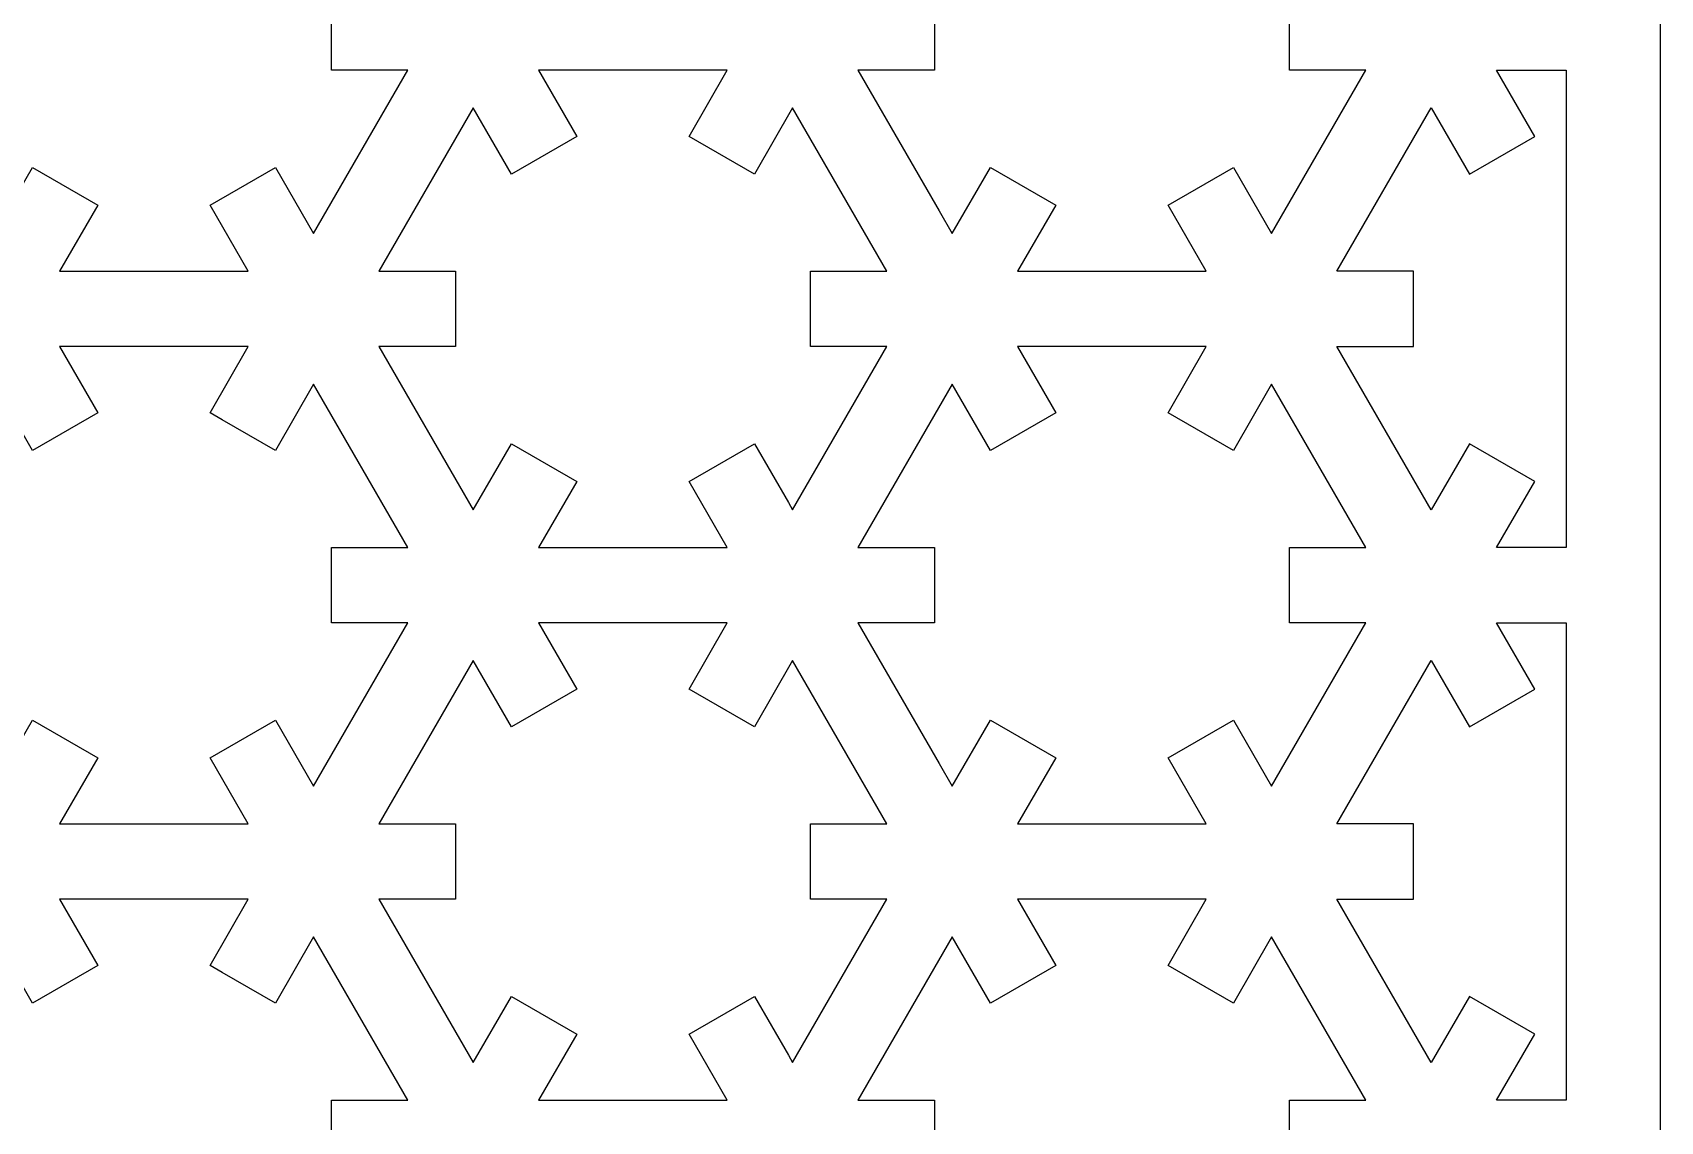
# Model space of a CAD drawing. Header units: centimetres. Extents: x -17.2 to -1.8, y -1.7 to 9.5.
# Drawn here: x -13.776 to -9.75, y 0.879 to 3.574 of the extents above; entities that cross this region are included whole.
import ezdxf

# ---------------------------------------------------------------- set-up
doc = ezdxf.new("R2010")
doc.units = ezdxf.units.CM
doc.header["$MEASUREMENT"] = 0
doc.layers.add('layer 1', color=7, linetype='Continuous')

msp = doc.modelspace()

# ---------------------------------------------------------------- linework, layer by layer
at = {"layer": 'layer 1', "color": 250}
for points, knots in [([(-17.20495, -1.68194), (-17.20495, -1.68194), (-17.20495, 9.5), (-17.20495, 9.5), (-17.20495, 9.5), (-17.20495, 9.5), (-9.7503, 9.5), (-9.7503, 9.5), (-9.7503, 9.5), (-9.7503, 9.5), (-9.7503, -1.68194), (-9.7503, -1.68194), (-9.7503, -1.68194), (-9.7503, -1.68194), (-17.20495, -1.68194), (-17.20495, -1.68194)], [0, 0, 0, 0, 0.2, 0.2, 0.2, 0.2, 0.4, 0.4, 0.4, 0.4, 0.6, 0.6, 0.6, 0.6, 1, 1, 1, 1]), ([(-13.30725, 3.98338), (-13.30725, 3.98338), (-13.30725, 3.98338), (-13.30725, 3.98338), (-13.30725, 3.98338), (-13.30725, 3.98338), (-13.17599, 3.90758), (-13.17599, 3.90758), (-13.17599, 3.90758), (-13.17599, 3.90758), (-13.08147, 4.07134), (-13.08147, 4.07134), (-13.08147, 4.07134), (-13.08147, 4.07134), (-12.84812, 3.66719), (-12.84812, 3.66719), (-12.84812, 3.66719), (-12.84812, 3.66719), (-13.0372, 3.66719), (-13.0372, 3.66719), (-13.0372, 3.66719), (-13.0372, 3.66719), (-13.0372, 3.66716), (-13.0372, 3.66716), (-13.0372, 3.66716), (-13.0372, 3.66716), (-13.0372, 3.48066), (-13.0372, 3.48066), (-13.0372, 3.48066), (-13.0372, 3.48066), (-13.0372, 3.4806), (-13.0372, 3.4806), (-13.0372, 3.4806), (-13.0372, 3.4806), (-12.84812, 3.4806), (-12.84812, 3.4806), (-12.84812, 3.4806), (-12.84812, 3.4806), (-13.08145, 3.07645), (-13.08145, 3.07645), (-13.08145, 3.07645), (-13.08145, 3.07645), (-13.17599, 3.24026), (-13.17599, 3.24026), (-13.17599, 3.24026), (-13.17599, 3.24026), (-13.33753, 3.14697), (-13.33753, 3.14697), (-13.33753, 3.14697), (-13.33753, 3.14697), (-13.33753, 3.14693), (-13.33753, 3.14693), (-13.33753, 3.14693), (-13.33753, 3.14693), (-13.24302, 2.98324), (-13.24302, 2.98324), (-13.24302, 2.98324), (-13.24302, 2.98324), (-13.70971, 2.98324), (-13.70971, 2.98324), (-13.70971, 2.98324), (-13.70971, 2.98324), (-13.61518, 3.14693), (-13.61518, 3.14693), (-13.61518, 3.14693), (-13.61518, 3.14693), (-13.61518, 3.14697), (-13.61518, 3.14697), (-13.61518, 3.14697), (-13.61518, 3.14697), (-13.77672, 3.24026), (-13.77672, 3.24026), (-13.77672, 3.24026), (-13.77672, 3.24026), (-13.87128, 3.07645), (-13.87128, 3.07645), (-13.87128, 3.07645), (-13.87128, 3.07645), (-13.90374, 3.13277), (-13.90374, 3.13277), (-13.90374, 3.13277), (-13.90374, 3.13277), (-14.10461, 3.4806), (-14.10461, 3.4806), (-14.10461, 3.4806), (-14.10461, 3.4806), (-13.91553, 3.4806), (-13.91553, 3.4806), (-13.91553, 3.4806), (-13.91553, 3.4806), (-13.91553, 3.48066), (-13.91553, 3.48066), (-13.91553, 3.48066), (-13.91553, 3.48066), (-13.91553, 3.66716), (-13.91553, 3.66716), (-13.91553, 3.66716), (-13.91553, 3.66716), (-13.91553, 3.66719), (-13.91553, 3.66719), (-13.91553, 3.66719), (-13.91553, 3.66719), (-14.10461, 3.66719), (-14.10461, 3.66719), (-14.10461, 3.66719), (-14.10461, 3.66719), (-13.87124, 4.07134), (-13.87124, 4.07134), (-13.87124, 4.07134), (-13.87124, 4.07134), (-13.77668, 3.90758), (-13.77668, 3.90758), (-13.77668, 3.90758), (-13.77668, 3.90758), (-13.61518, 4.00085), (-13.61518, 4.00085), (-13.61518, 4.00085), (-13.61518, 4.00085), (-13.70971, 4.16461), (-13.70971, 4.16461), (-13.70971, 4.16461), (-13.70971, 4.16461), (-13.24298, 4.16461), (-13.24298, 4.16461), (-13.24298, 4.16461), (-13.24298, 4.16461), (-13.33753, 4.00085), (-13.33753, 4.00085), (-13.33753, 4.00085), (-13.33753, 4.00085), (-13.30725, 3.98338), (-13.30725, 3.98338)], [0, 0, 0, 0, 0.0294118, 0.0294118, 0.0294118, 0.0294118, 0.0588235, 0.0588235, 0.0588235, 0.0588235, 0.0882353, 0.0882353, 0.0882353, 0.0882353, 0.1176471, 0.1176471, 0.1176471, 0.1176471, 0.1470588, 0.1470588, 0.1470588, 0.1470588, 0.1764706, 0.1764706, 0.1764706, 0.1764706, 0.2058824, 0.2058824, 0.2058824, 0.2058824, 0.2352941, 0.2352941, 0.2352941, 0.2352941, 0.2647059, 0.2647059, 0.2647059, 0.2647059, 0.2941176, 0.2941176, 0.2941176, 0.2941176, 0.3235294, 0.3235294, 0.3235294, 0.3235294, 0.3529412, 0.3529412, 0.3529412, 0.3529412, 0.3823529, 0.3823529, 0.3823529, 0.3823529, 0.4117647, 0.4117647, 0.4117647, 0.4117647, 0.4411765, 0.4411765, 0.4411765, 0.4411765, 0.4705882, 0.4705882, 0.4705882, 0.4705882, 0.5, 0.5, 0.5, 0.5, 0.5294118, 0.5294118, 0.5294118, 0.5294118, 0.5588235, 0.5588235, 0.5588235, 0.5588235, 0.5882353, 0.5882353, 0.5882353, 0.5882353, 0.6176471, 0.6176471, 0.6176471, 0.6176471, 0.6470588, 0.6470588, 0.6470588, 0.6470588, 0.6764706, 0.6764706, 0.6764706, 0.6764706, 0.7058824, 0.7058824, 0.7058824, 0.7058824, 0.7352941, 0.7352941, 0.7352941, 0.7352941, 0.7647059, 0.7647059, 0.7647059, 0.7647059, 0.7941176, 0.7941176, 0.7941176, 0.7941176, 0.8235294, 0.8235294, 0.8235294, 0.8235294, 0.8529412, 0.8529412, 0.8529412, 0.8529412, 0.8823529, 0.8823529, 0.8823529, 0.8823529, 0.9117647, 0.9117647, 0.9117647, 0.9117647, 0.9411765, 0.9411765, 0.9411765, 0.9411765, 1, 1, 1, 1]), ([(-10.96813, 4.00085), (-10.96813, 4.00085), (-10.96813, 4.00085), (-10.96813, 4.00085), (-10.96813, 4.00085), (-10.96813, 4.00085), (-10.80658, 3.90758), (-10.80658, 3.90758), (-10.80658, 3.90758), (-10.80658, 3.90758), (-10.80658, 3.9076), (-10.80658, 3.9076), (-10.80658, 3.9076), (-10.80658, 3.9076), (-10.71203, 4.07134), (-10.71203, 4.07134), (-10.71203, 4.07134), (-10.71203, 4.07134), (-10.47871, 3.66719), (-10.47871, 3.66719), (-10.47871, 3.66719), (-10.47871, 3.66719), (-10.66777, 3.66719), (-10.66777, 3.66719), (-10.66777, 3.66719), (-10.66777, 3.66719), (-10.66777, 3.66716), (-10.66777, 3.66716), (-10.66777, 3.66716), (-10.66777, 3.66716), (-10.66777, 3.48066), (-10.66777, 3.48066), (-10.66777, 3.48066), (-10.66777, 3.48066), (-10.66777, 3.4806), (-10.66777, 3.4806), (-10.66777, 3.4806), (-10.66777, 3.4806), (-10.47871, 3.4806), (-10.47871, 3.4806), (-10.47871, 3.4806), (-10.47871, 3.4806), (-10.71203, 3.07649), (-10.71203, 3.07649), (-10.71203, 3.07649), (-10.71203, 3.07649), (-10.80658, 3.24026), (-10.80658, 3.24026), (-10.80658, 3.24026), (-10.80658, 3.24026), (-10.96813, 3.14697), (-10.96813, 3.14697), (-10.96813, 3.14697), (-10.96813, 3.14697), (-10.96813, 3.14693), (-10.96813, 3.14693), (-10.96813, 3.14693), (-10.96813, 3.14693), (-10.87361, 2.98324), (-10.87361, 2.98324), (-10.87361, 2.98324), (-10.87361, 2.98324), (-11.34029, 2.98324), (-11.34029, 2.98324), (-11.34029, 2.98324), (-11.34029, 2.98324), (-11.24577, 3.14693), (-11.24577, 3.14693), (-11.24577, 3.14693), (-11.24577, 3.14693), (-11.24577, 3.14697), (-11.24577, 3.14697), (-11.24577, 3.14697), (-11.24577, 3.14697), (-11.4073, 3.24026), (-11.4073, 3.24026), (-11.4073, 3.24026), (-11.4073, 3.24026), (-11.50187, 3.07645), (-11.50187, 3.07645), (-11.50187, 3.07645), (-11.50187, 3.07645), (-11.53433, 3.13277), (-11.53433, 3.13277), (-11.53433, 3.13277), (-11.53433, 3.13277), (-11.7352, 3.4806), (-11.7352, 3.4806), (-11.7352, 3.4806), (-11.7352, 3.4806), (-11.54613, 3.4806), (-11.54613, 3.4806), (-11.54613, 3.4806), (-11.54613, 3.4806), (-11.54613, 3.48066), (-11.54613, 3.48066), (-11.54613, 3.48066), (-11.54613, 3.48066), (-11.54613, 3.66716), (-11.54613, 3.66716), (-11.54613, 3.66716), (-11.54613, 3.66716), (-11.54613, 3.66719), (-11.54613, 3.66719), (-11.54613, 3.66719), (-11.54613, 3.66719), (-11.7352, 3.66719), (-11.7352, 3.66719), (-11.7352, 3.66719), (-11.7352, 3.66719), (-11.50183, 4.07134), (-11.50183, 4.07134), (-11.50183, 4.07134), (-11.50183, 4.07134), (-11.4073, 3.90758), (-11.4073, 3.90758), (-11.4073, 3.90758), (-11.4073, 3.90758), (-11.24575, 4.00085), (-11.24575, 4.00085), (-11.24575, 4.00085), (-11.24575, 4.00085), (-11.34029, 4.16461), (-11.34029, 4.16461), (-11.34029, 4.16461), (-11.34029, 4.16461), (-10.87357, 4.16461), (-10.87357, 4.16461), (-10.87357, 4.16461), (-10.87357, 4.16461), (-10.96813, 4.00085), (-10.96813, 4.00085)], [0, 0, 0, 0, 0.0294118, 0.0294118, 0.0294118, 0.0294118, 0.0588235, 0.0588235, 0.0588235, 0.0588235, 0.0882353, 0.0882353, 0.0882353, 0.0882353, 0.1176471, 0.1176471, 0.1176471, 0.1176471, 0.1470588, 0.1470588, 0.1470588, 0.1470588, 0.1764706, 0.1764706, 0.1764706, 0.1764706, 0.2058824, 0.2058824, 0.2058824, 0.2058824, 0.2352941, 0.2352941, 0.2352941, 0.2352941, 0.2647059, 0.2647059, 0.2647059, 0.2647059, 0.2941176, 0.2941176, 0.2941176, 0.2941176, 0.3235294, 0.3235294, 0.3235294, 0.3235294, 0.3529412, 0.3529412, 0.3529412, 0.3529412, 0.3823529, 0.3823529, 0.3823529, 0.3823529, 0.4117647, 0.4117647, 0.4117647, 0.4117647, 0.4411765, 0.4411765, 0.4411765, 0.4411765, 0.4705882, 0.4705882, 0.4705882, 0.4705882, 0.5, 0.5, 0.5, 0.5, 0.5294118, 0.5294118, 0.5294118, 0.5294118, 0.5588235, 0.5588235, 0.5588235, 0.5588235, 0.5882353, 0.5882353, 0.5882353, 0.5882353, 0.6176471, 0.6176471, 0.6176471, 0.6176471, 0.6470588, 0.6470588, 0.6470588, 0.6470588, 0.6764706, 0.6764706, 0.6764706, 0.6764706, 0.7058824, 0.7058824, 0.7058824, 0.7058824, 0.7352941, 0.7352941, 0.7352941, 0.7352941, 0.7647059, 0.7647059, 0.7647059, 0.7647059, 0.7941176, 0.7941176, 0.7941176, 0.7941176, 0.8235294, 0.8235294, 0.8235294, 0.8235294, 0.8529412, 0.8529412, 0.8529412, 0.8529412, 0.8823529, 0.8823529, 0.8823529, 0.8823529, 0.9117647, 0.9117647, 0.9117647, 0.9117647, 0.9411765, 0.9411765, 0.9411765, 0.9411765, 1, 1, 1, 1]), ([(-12.68654, 2.3925), (-12.68654, 2.3925), (-12.68654, 2.3925), (-12.68654, 2.3925), (-12.68654, 2.3925), (-12.68654, 2.3925), (-12.91991, 2.79669), (-12.91991, 2.79669), (-12.91991, 2.79669), (-12.91991, 2.79669), (-12.73083, 2.79669), (-12.73083, 2.79669), (-12.73083, 2.79669), (-12.73083, 2.79669), (-12.73083, 2.98317), (-12.73083, 2.98317), (-12.73083, 2.98317), (-12.73083, 2.98317), (-12.73083, 2.98324), (-12.73083, 2.98324), (-12.73083, 2.98324), (-12.73083, 2.98324), (-12.91991, 2.98324), (-12.91991, 2.98324), (-12.91991, 2.98324), (-12.91991, 2.98324), (-12.68658, 3.38739), (-12.68658, 3.38739), (-12.68658, 3.38739), (-12.68658, 3.38739), (-12.59202, 3.22359), (-12.59202, 3.22359), (-12.59202, 3.22359), (-12.59202, 3.22359), (-12.43049, 3.31688), (-12.43049, 3.31688), (-12.43049, 3.31688), (-12.43049, 3.31688), (-12.43049, 3.31691), (-12.43049, 3.31691), (-12.43049, 3.31691), (-12.43049, 3.31691), (-12.52499, 3.4806), (-12.52499, 3.4806), (-12.52499, 3.4806), (-12.52499, 3.4806), (-12.05831, 3.4806), (-12.05831, 3.4806), (-12.05831, 3.4806), (-12.05831, 3.4806), (-12.15283, 3.31691), (-12.15283, 3.31691), (-12.15283, 3.31691), (-12.15283, 3.31691), (-12.15279, 3.31691), (-12.15279, 3.31691), (-12.15279, 3.31691), (-12.15279, 3.31691), (-12.15283, 3.31684), (-12.15283, 3.31684), (-12.15283, 3.31684), (-12.15283, 3.31684), (-11.99129, 3.22359), (-11.99129, 3.22359), (-11.99129, 3.22359), (-11.99129, 3.22359), (-11.89675, 3.38739), (-11.89675, 3.38739), (-11.89675, 3.38739), (-11.89675, 3.38739), (-11.66342, 2.98324), (-11.66342, 2.98324), (-11.66342, 2.98324), (-11.66342, 2.98324), (-11.85248, 2.98324), (-11.85248, 2.98324), (-11.85248, 2.98324), (-11.85248, 2.98324), (-11.85248, 2.98317), (-11.85248, 2.98317), (-11.85248, 2.98317), (-11.85248, 2.98317), (-11.85248, 2.79669), (-11.85248, 2.79669), (-11.85248, 2.79669), (-11.85248, 2.79669), (-11.85248, 2.79665), (-11.85248, 2.79665), (-11.85248, 2.79665), (-11.85248, 2.79665), (-11.66342, 2.79665), (-11.66342, 2.79665), (-11.66342, 2.79665), (-11.66342, 2.79665), (-11.89675, 2.3925), (-11.89675, 2.3925), (-11.89675, 2.3925), (-11.89675, 2.3925), (-11.9072, 2.41059), (-11.9072, 2.41059), (-11.9072, 2.41059), (-11.9072, 2.41059), (-11.99129, 2.55627), (-11.99129, 2.55627), (-11.99129, 2.55627), (-11.99129, 2.55627), (-12.15283, 2.46298), (-12.15283, 2.46298), (-12.15283, 2.46298), (-12.15283, 2.46298), (-12.05827, 2.29924), (-12.05827, 2.29924), (-12.05827, 2.29924), (-12.05827, 2.29924), (-12.52499, 2.29924), (-12.52499, 2.29924), (-12.52499, 2.29924), (-12.52499, 2.29924), (-12.43049, 2.46298), (-12.43049, 2.46298), (-12.43049, 2.46298), (-12.43049, 2.46298), (-12.59202, 2.55623), (-12.59202, 2.55623), (-12.59202, 2.55623), (-12.59202, 2.55623), (-12.68654, 2.3925), (-12.68654, 2.3925)], [0, 0, 0, 0, 0.030303, 0.030303, 0.030303, 0.030303, 0.0606061, 0.0606061, 0.0606061, 0.0606061, 0.0909091, 0.0909091, 0.0909091, 0.0909091, 0.1212121, 0.1212121, 0.1212121, 0.1212121, 0.1515152, 0.1515152, 0.1515152, 0.1515152, 0.1818182, 0.1818182, 0.1818182, 0.1818182, 0.2121212, 0.2121212, 0.2121212, 0.2121212, 0.2424242, 0.2424242, 0.2424242, 0.2424242, 0.2727273, 0.2727273, 0.2727273, 0.2727273, 0.3030303, 0.3030303, 0.3030303, 0.3030303, 0.3333333, 0.3333333, 0.3333333, 0.3333333, 0.3636364, 0.3636364, 0.3636364, 0.3636364, 0.3939394, 0.3939394, 0.3939394, 0.3939394, 0.4242424, 0.4242424, 0.4242424, 0.4242424, 0.4545455, 0.4545455, 0.4545455, 0.4545455, 0.4848485, 0.4848485, 0.4848485, 0.4848485, 0.5151515, 0.5151515, 0.5151515, 0.5151515, 0.5454545, 0.5454545, 0.5454545, 0.5454545, 0.5757576, 0.5757576, 0.5757576, 0.5757576, 0.6060606, 0.6060606, 0.6060606, 0.6060606, 0.6363636, 0.6363636, 0.6363636, 0.6363636, 0.6666667, 0.6666667, 0.6666667, 0.6666667, 0.6969697, 0.6969697, 0.6969697, 0.6969697, 0.7272727, 0.7272727, 0.7272727, 0.7272727, 0.7575758, 0.7575758, 0.7575758, 0.7575758, 0.7878788, 0.7878788, 0.7878788, 0.7878788, 0.8181818, 0.8181818, 0.8181818, 0.8181818, 0.8484848, 0.8484848, 0.8484848, 0.8484848, 0.8787879, 0.8787879, 0.8787879, 0.8787879, 0.9090909, 0.9090909, 0.9090909, 0.9090909, 0.9393939, 0.9393939, 0.9393939, 0.9393939, 1, 1, 1, 1]), ([(-9.98327, 3.4806), (-9.98327, 3.4806), (-9.98327, 3.4806), (-9.98327, 3.4806), (-9.98327, 3.4806), (-9.98327, 3.4806), (-10.15561, 3.4806), (-10.15561, 3.4806), (-10.15561, 3.4806), (-10.15561, 3.4806), (-10.06107, 3.31691), (-10.06107, 3.31691), (-10.06107, 3.31691), (-10.06107, 3.31691), (-10.06107, 3.31688), (-10.06107, 3.31688), (-10.06107, 3.31688), (-10.06107, 3.31688), (-10.22261, 3.22359), (-10.22261, 3.22359), (-10.22261, 3.22359), (-10.22261, 3.22359), (-10.31713, 3.38739), (-10.31713, 3.38739), (-10.31713, 3.38739), (-10.31713, 3.38739), (-10.5505, 2.98324), (-10.5505, 2.98324), (-10.5505, 2.98324), (-10.5505, 2.98324), (-10.36142, 2.98324), (-10.36142, 2.98324), (-10.36142, 2.98324), (-10.36142, 2.98324), (-10.36142, 2.98317), (-10.36142, 2.98317), (-10.36142, 2.98317), (-10.36142, 2.98317), (-10.36142, 2.79669), (-10.36142, 2.79669), (-10.36142, 2.79669), (-10.36142, 2.79669), (-10.5505, 2.79669), (-10.5505, 2.79669), (-10.5505, 2.79669), (-10.5505, 2.79669), (-10.31713, 2.3925), (-10.31713, 2.3925), (-10.31713, 2.3925), (-10.31713, 2.3925), (-10.22261, 2.55627), (-10.22261, 2.55627), (-10.22261, 2.55627), (-10.22261, 2.55627), (-10.22261, 2.55623), (-10.22261, 2.55623), (-10.22261, 2.55623), (-10.22261, 2.55623), (-10.06107, 2.46298), (-10.06107, 2.46298), (-10.06107, 2.46298), (-10.06107, 2.46298), (-10.15561, 2.29924), (-10.15561, 2.29924), (-10.15561, 2.29924), (-10.15561, 2.29924), (-9.98327, 2.29924), (-9.98327, 2.29924), (-9.98327, 2.29924), (-9.98327, 2.29924), (-9.98327, 3.4806), (-9.98327, 3.4806)], [0, 0, 0, 0, 0.0526316, 0.0526316, 0.0526316, 0.0526316, 0.1052632, 0.1052632, 0.1052632, 0.1052632, 0.1578947, 0.1578947, 0.1578947, 0.1578947, 0.2105263, 0.2105263, 0.2105263, 0.2105263, 0.2631579, 0.2631579, 0.2631579, 0.2631579, 0.3157895, 0.3157895, 0.3157895, 0.3157895, 0.3684211, 0.3684211, 0.3684211, 0.3684211, 0.4210526, 0.4210526, 0.4210526, 0.4210526, 0.4736842, 0.4736842, 0.4736842, 0.4736842, 0.5263158, 0.5263158, 0.5263158, 0.5263158, 0.5789474, 0.5789474, 0.5789474, 0.5789474, 0.6315789, 0.6315789, 0.6315789, 0.6315789, 0.6842105, 0.6842105, 0.6842105, 0.6842105, 0.7368421, 0.7368421, 0.7368421, 0.7368421, 0.7894737, 0.7894737, 0.7894737, 0.7894737, 0.8421053, 0.8421053, 0.8421053, 0.8421053, 0.8947368, 0.8947368, 0.8947368, 0.8947368, 1, 1, 1, 1]), ([(-13.30725, 2.61543), (-13.30725, 2.61543), (-13.30725, 2.61543), (-13.30725, 2.61543), (-13.30725, 2.61543), (-13.30725, 2.61543), (-13.17599, 2.53964), (-13.17599, 2.53964), (-13.17599, 2.53964), (-13.17599, 2.53964), (-13.08147, 2.7034), (-13.08147, 2.7034), (-13.08147, 2.7034), (-13.08147, 2.7034), (-12.84812, 2.29924), (-12.84812, 2.29924), (-12.84812, 2.29924), (-12.84812, 2.29924), (-13.0372, 2.29924), (-13.0372, 2.29924), (-13.0372, 2.29924), (-13.0372, 2.29924), (-13.0372, 2.2992), (-13.0372, 2.2992), (-13.0372, 2.2992), (-13.0372, 2.2992), (-13.0372, 2.1127), (-13.0372, 2.1127), (-13.0372, 2.1127), (-13.0372, 2.1127), (-13.0372, 2.11266), (-13.0372, 2.11266), (-13.0372, 2.11266), (-13.0372, 2.11266), (-12.84812, 2.11266), (-12.84812, 2.11266), (-12.84812, 2.11266), (-12.84812, 2.11266), (-13.08145, 1.70853), (-13.08145, 1.70853), (-13.08145, 1.70853), (-13.08145, 1.70853), (-13.17599, 1.87232), (-13.17599, 1.87232), (-13.17599, 1.87232), (-13.17599, 1.87232), (-13.33753, 1.77905), (-13.33753, 1.77905), (-13.33753, 1.77905), (-13.33753, 1.77905), (-13.33753, 1.77901), (-13.33753, 1.77901), (-13.33753, 1.77901), (-13.33753, 1.77901), (-13.24302, 1.61529), (-13.24302, 1.61529), (-13.24302, 1.61529), (-13.24302, 1.61529), (-13.70971, 1.61529), (-13.70971, 1.61529), (-13.70971, 1.61529), (-13.70971, 1.61529), (-13.61518, 1.77901), (-13.61518, 1.77901), (-13.61518, 1.77901), (-13.61518, 1.77901), (-13.61518, 1.77905), (-13.61518, 1.77905), (-13.61518, 1.77905), (-13.61518, 1.77905), (-13.77672, 1.87232), (-13.77672, 1.87232), (-13.77672, 1.87232), (-13.77672, 1.87232), (-13.87128, 1.70853), (-13.87128, 1.70853), (-13.87128, 1.70853), (-13.87128, 1.70853), (-13.90374, 1.76481), (-13.90374, 1.76481), (-13.90374, 1.76481), (-13.90374, 1.76481), (-14.10461, 2.11266), (-14.10461, 2.11266), (-14.10461, 2.11266), (-14.10461, 2.11266), (-13.91553, 2.11266), (-13.91553, 2.11266), (-13.91553, 2.11266), (-13.91553, 2.11266), (-13.91553, 2.1127), (-13.91553, 2.1127), (-13.91553, 2.1127), (-13.91553, 2.1127), (-13.91553, 2.2992), (-13.91553, 2.2992), (-13.91553, 2.2992), (-13.91553, 2.2992), (-13.91553, 2.29924), (-13.91553, 2.29924), (-13.91553, 2.29924), (-13.91553, 2.29924), (-14.10461, 2.29924), (-14.10461, 2.29924), (-14.10461, 2.29924), (-14.10461, 2.29924), (-13.87124, 2.7034), (-13.87124, 2.7034), (-13.87124, 2.7034), (-13.87124, 2.7034), (-13.77668, 2.53964), (-13.77668, 2.53964), (-13.77668, 2.53964), (-13.77668, 2.53964), (-13.61518, 2.63293), (-13.61518, 2.63293), (-13.61518, 2.63293), (-13.61518, 2.63293), (-13.70971, 2.79665), (-13.70971, 2.79665), (-13.70971, 2.79665), (-13.70971, 2.79665), (-13.24298, 2.79665), (-13.24298, 2.79665), (-13.24298, 2.79665), (-13.24298, 2.79665), (-13.33753, 2.63293), (-13.33753, 2.63293), (-13.33753, 2.63293), (-13.33753, 2.63293), (-13.30725, 2.61543), (-13.30725, 2.61543)], [0, 0, 0, 0, 0.0294118, 0.0294118, 0.0294118, 0.0294118, 0.0588235, 0.0588235, 0.0588235, 0.0588235, 0.0882353, 0.0882353, 0.0882353, 0.0882353, 0.1176471, 0.1176471, 0.1176471, 0.1176471, 0.1470588, 0.1470588, 0.1470588, 0.1470588, 0.1764706, 0.1764706, 0.1764706, 0.1764706, 0.2058824, 0.2058824, 0.2058824, 0.2058824, 0.2352941, 0.2352941, 0.2352941, 0.2352941, 0.2647059, 0.2647059, 0.2647059, 0.2647059, 0.2941176, 0.2941176, 0.2941176, 0.2941176, 0.3235294, 0.3235294, 0.3235294, 0.3235294, 0.3529412, 0.3529412, 0.3529412, 0.3529412, 0.3823529, 0.3823529, 0.3823529, 0.3823529, 0.4117647, 0.4117647, 0.4117647, 0.4117647, 0.4411765, 0.4411765, 0.4411765, 0.4411765, 0.4705882, 0.4705882, 0.4705882, 0.4705882, 0.5, 0.5, 0.5, 0.5, 0.5294118, 0.5294118, 0.5294118, 0.5294118, 0.5588235, 0.5588235, 0.5588235, 0.5588235, 0.5882353, 0.5882353, 0.5882353, 0.5882353, 0.6176471, 0.6176471, 0.6176471, 0.6176471, 0.6470588, 0.6470588, 0.6470588, 0.6470588, 0.6764706, 0.6764706, 0.6764706, 0.6764706, 0.7058824, 0.7058824, 0.7058824, 0.7058824, 0.7352941, 0.7352941, 0.7352941, 0.7352941, 0.7647059, 0.7647059, 0.7647059, 0.7647059, 0.7941176, 0.7941176, 0.7941176, 0.7941176, 0.8235294, 0.8235294, 0.8235294, 0.8235294, 0.8529412, 0.8529412, 0.8529412, 0.8529412, 0.8823529, 0.8823529, 0.8823529, 0.8823529, 0.9117647, 0.9117647, 0.9117647, 0.9117647, 0.9411765, 0.9411765, 0.9411765, 0.9411765, 1, 1, 1, 1]), ([(-10.96813, 2.63293), (-10.96813, 2.63293), (-10.96813, 2.63293), (-10.96813, 2.63293), (-10.96813, 2.63293), (-10.96813, 2.63293), (-10.80658, 2.53964), (-10.80658, 2.53964), (-10.80658, 2.53964), (-10.80658, 2.53964), (-10.71203, 2.7034), (-10.71203, 2.7034), (-10.71203, 2.7034), (-10.71203, 2.7034), (-10.47871, 2.29924), (-10.47871, 2.29924), (-10.47871, 2.29924), (-10.47871, 2.29924), (-10.66777, 2.29924), (-10.66777, 2.29924), (-10.66777, 2.29924), (-10.66777, 2.29924), (-10.66777, 2.2992), (-10.66777, 2.2992), (-10.66777, 2.2992), (-10.66777, 2.2992), (-10.66777, 2.1127), (-10.66777, 2.1127), (-10.66777, 2.1127), (-10.66777, 2.1127), (-10.66777, 2.11266), (-10.66777, 2.11266), (-10.66777, 2.11266), (-10.66777, 2.11266), (-10.47871, 2.11266), (-10.47871, 2.11266), (-10.47871, 2.11266), (-10.47871, 2.11266), (-10.71203, 1.70853), (-10.71203, 1.70853), (-10.71203, 1.70853), (-10.71203, 1.70853), (-10.80658, 1.87232), (-10.80658, 1.87232), (-10.80658, 1.87232), (-10.80658, 1.87232), (-10.96813, 1.77905), (-10.96813, 1.77905), (-10.96813, 1.77905), (-10.96813, 1.77905), (-10.96813, 1.77901), (-10.96813, 1.77901), (-10.96813, 1.77901), (-10.96813, 1.77901), (-10.87361, 1.61529), (-10.87361, 1.61529), (-10.87361, 1.61529), (-10.87361, 1.61529), (-11.34029, 1.61529), (-11.34029, 1.61529), (-11.34029, 1.61529), (-11.34029, 1.61529), (-11.24577, 1.77901), (-11.24577, 1.77901), (-11.24577, 1.77901), (-11.24577, 1.77901), (-11.24577, 1.77905), (-11.24577, 1.77905), (-11.24577, 1.77905), (-11.24577, 1.77905), (-11.4073, 1.87232), (-11.4073, 1.87232), (-11.4073, 1.87232), (-11.4073, 1.87232), (-11.50187, 1.70853), (-11.50187, 1.70853), (-11.50187, 1.70853), (-11.50187, 1.70853), (-11.53433, 1.76481), (-11.53433, 1.76481), (-11.53433, 1.76481), (-11.53433, 1.76481), (-11.7352, 2.11266), (-11.7352, 2.11266), (-11.7352, 2.11266), (-11.7352, 2.11266), (-11.54613, 2.11266), (-11.54613, 2.11266), (-11.54613, 2.11266), (-11.54613, 2.11266), (-11.54613, 2.1127), (-11.54613, 2.1127), (-11.54613, 2.1127), (-11.54613, 2.1127), (-11.54613, 2.2992), (-11.54613, 2.2992), (-11.54613, 2.2992), (-11.54613, 2.2992), (-11.54613, 2.29924), (-11.54613, 2.29924), (-11.54613, 2.29924), (-11.54613, 2.29924), (-11.7352, 2.29924), (-11.7352, 2.29924), (-11.7352, 2.29924), (-11.7352, 2.29924), (-11.50183, 2.7034), (-11.50183, 2.7034), (-11.50183, 2.7034), (-11.50183, 2.7034), (-11.4073, 2.53964), (-11.4073, 2.53964), (-11.4073, 2.53964), (-11.4073, 2.53964), (-11.24575, 2.63293), (-11.24575, 2.63293), (-11.24575, 2.63293), (-11.24575, 2.63293), (-11.34029, 2.79665), (-11.34029, 2.79665), (-11.34029, 2.79665), (-11.34029, 2.79665), (-10.87357, 2.79665), (-10.87357, 2.79665), (-10.87357, 2.79665), (-10.87357, 2.79665), (-10.96813, 2.63293), (-10.96813, 2.63293)], [0, 0, 0, 0, 0.030303, 0.030303, 0.030303, 0.030303, 0.0606061, 0.0606061, 0.0606061, 0.0606061, 0.0909091, 0.0909091, 0.0909091, 0.0909091, 0.1212121, 0.1212121, 0.1212121, 0.1212121, 0.1515152, 0.1515152, 0.1515152, 0.1515152, 0.1818182, 0.1818182, 0.1818182, 0.1818182, 0.2121212, 0.2121212, 0.2121212, 0.2121212, 0.2424242, 0.2424242, 0.2424242, 0.2424242, 0.2727273, 0.2727273, 0.2727273, 0.2727273, 0.3030303, 0.3030303, 0.3030303, 0.3030303, 0.3333333, 0.3333333, 0.3333333, 0.3333333, 0.3636364, 0.3636364, 0.3636364, 0.3636364, 0.3939394, 0.3939394, 0.3939394, 0.3939394, 0.4242424, 0.4242424, 0.4242424, 0.4242424, 0.4545455, 0.4545455, 0.4545455, 0.4545455, 0.4848485, 0.4848485, 0.4848485, 0.4848485, 0.5151515, 0.5151515, 0.5151515, 0.5151515, 0.5454545, 0.5454545, 0.5454545, 0.5454545, 0.5757576, 0.5757576, 0.5757576, 0.5757576, 0.6060606, 0.6060606, 0.6060606, 0.6060606, 0.6363636, 0.6363636, 0.6363636, 0.6363636, 0.6666667, 0.6666667, 0.6666667, 0.6666667, 0.6969697, 0.6969697, 0.6969697, 0.6969697, 0.7272727, 0.7272727, 0.7272727, 0.7272727, 0.7575758, 0.7575758, 0.7575758, 0.7575758, 0.7878788, 0.7878788, 0.7878788, 0.7878788, 0.8181818, 0.8181818, 0.8181818, 0.8181818, 0.8484848, 0.8484848, 0.8484848, 0.8484848, 0.8787879, 0.8787879, 0.8787879, 0.8787879, 0.9090909, 0.9090909, 0.9090909, 0.9090909, 0.9393939, 0.9393939, 0.9393939, 0.9393939, 1, 1, 1, 1]), ([(-12.68654, 1.02458), (-12.68654, 1.02458), (-12.68654, 1.02458), (-12.68654, 1.02458), (-12.68654, 1.02458), (-12.68654, 1.02458), (-12.91991, 1.42871), (-12.91991, 1.42871), (-12.91991, 1.42871), (-12.91991, 1.42871), (-12.73083, 1.42871), (-12.73083, 1.42871), (-12.73083, 1.42871), (-12.73083, 1.42871), (-12.73083, 1.42875), (-12.73083, 1.42875), (-12.73083, 1.42875), (-12.73083, 1.42875), (-12.73083, 1.61525), (-12.73083, 1.61525), (-12.73083, 1.61525), (-12.73083, 1.61525), (-12.73083, 1.61529), (-12.73083, 1.61529), (-12.73083, 1.61529), (-12.73083, 1.61529), (-12.91991, 1.61529), (-12.91991, 1.61529), (-12.91991, 1.61529), (-12.91991, 1.61529), (-12.68658, 2.01941), (-12.68658, 2.01941), (-12.68658, 2.01941), (-12.68658, 2.01941), (-12.59202, 1.85567), (-12.59202, 1.85567), (-12.59202, 1.85567), (-12.59202, 1.85567), (-12.43049, 1.9489), (-12.43049, 1.9489), (-12.43049, 1.9489), (-12.43049, 1.9489), (-12.43049, 1.94894), (-12.43049, 1.94894), (-12.43049, 1.94894), (-12.43049, 1.94894), (-12.52499, 2.11266), (-12.52499, 2.11266), (-12.52499, 2.11266), (-12.52499, 2.11266), (-12.05831, 2.11266), (-12.05831, 2.11266), (-12.05831, 2.11266), (-12.05831, 2.11266), (-12.15283, 1.94894), (-12.15283, 1.94894), (-12.15283, 1.94894), (-12.15283, 1.94894), (-12.15279, 1.94894), (-12.15279, 1.94894), (-12.15279, 1.94894), (-12.15279, 1.94894), (-12.15283, 1.9489), (-12.15283, 1.9489), (-12.15283, 1.9489), (-12.15283, 1.9489), (-11.99129, 1.85567), (-11.99129, 1.85567), (-11.99129, 1.85567), (-11.99129, 1.85567), (-11.89675, 2.01941), (-11.89675, 2.01941), (-11.89675, 2.01941), (-11.89675, 2.01941), (-11.66342, 1.61529), (-11.66342, 1.61529), (-11.66342, 1.61529), (-11.66342, 1.61529), (-11.85248, 1.61529), (-11.85248, 1.61529), (-11.85248, 1.61529), (-11.85248, 1.61529), (-11.85248, 1.61525), (-11.85248, 1.61525), (-11.85248, 1.61525), (-11.85248, 1.61525), (-11.85248, 1.42875), (-11.85248, 1.42875), (-11.85248, 1.42875), (-11.85248, 1.42875), (-11.85248, 1.42871), (-11.85248, 1.42871), (-11.85248, 1.42871), (-11.85248, 1.42871), (-11.66342, 1.42871), (-11.66342, 1.42871), (-11.66342, 1.42871), (-11.66342, 1.42871), (-11.89675, 1.02458), (-11.89675, 1.02458), (-11.89675, 1.02458), (-11.89675, 1.02458), (-11.9072, 1.04267), (-11.9072, 1.04267), (-11.9072, 1.04267), (-11.9072, 1.04267), (-11.99129, 1.18831), (-11.99129, 1.18831), (-11.99129, 1.18831), (-11.99129, 1.18831), (-12.15283, 1.0951), (-12.15283, 1.0951), (-12.15283, 1.0951), (-12.15283, 1.0951), (-12.05827, 0.9313), (-12.05827, 0.9313), (-12.05827, 0.9313), (-12.05827, 0.9313), (-12.52499, 0.9313), (-12.52499, 0.9313), (-12.52499, 0.9313), (-12.52499, 0.9313), (-12.43049, 1.0951), (-12.43049, 1.0951), (-12.43049, 1.0951), (-12.43049, 1.0951), (-12.59202, 1.18831), (-12.59202, 1.18831), (-12.59202, 1.18831), (-12.59202, 1.18831), (-12.68654, 1.02458), (-12.68654, 1.02458)], [0, 0, 0, 0, 0.0294118, 0.0294118, 0.0294118, 0.0294118, 0.0588235, 0.0588235, 0.0588235, 0.0588235, 0.0882353, 0.0882353, 0.0882353, 0.0882353, 0.1176471, 0.1176471, 0.1176471, 0.1176471, 0.1470588, 0.1470588, 0.1470588, 0.1470588, 0.1764706, 0.1764706, 0.1764706, 0.1764706, 0.2058824, 0.2058824, 0.2058824, 0.2058824, 0.2352941, 0.2352941, 0.2352941, 0.2352941, 0.2647059, 0.2647059, 0.2647059, 0.2647059, 0.2941176, 0.2941176, 0.2941176, 0.2941176, 0.3235294, 0.3235294, 0.3235294, 0.3235294, 0.3529412, 0.3529412, 0.3529412, 0.3529412, 0.3823529, 0.3823529, 0.3823529, 0.3823529, 0.4117647, 0.4117647, 0.4117647, 0.4117647, 0.4411765, 0.4411765, 0.4411765, 0.4411765, 0.4705882, 0.4705882, 0.4705882, 0.4705882, 0.5, 0.5, 0.5, 0.5, 0.5294118, 0.5294118, 0.5294118, 0.5294118, 0.5588235, 0.5588235, 0.5588235, 0.5588235, 0.5882353, 0.5882353, 0.5882353, 0.5882353, 0.6176471, 0.6176471, 0.6176471, 0.6176471, 0.6470588, 0.6470588, 0.6470588, 0.6470588, 0.6764706, 0.6764706, 0.6764706, 0.6764706, 0.7058824, 0.7058824, 0.7058824, 0.7058824, 0.7352941, 0.7352941, 0.7352941, 0.7352941, 0.7647059, 0.7647059, 0.7647059, 0.7647059, 0.7941176, 0.7941176, 0.7941176, 0.7941176, 0.8235294, 0.8235294, 0.8235294, 0.8235294, 0.8529412, 0.8529412, 0.8529412, 0.8529412, 0.8823529, 0.8823529, 0.8823529, 0.8823529, 0.9117647, 0.9117647, 0.9117647, 0.9117647, 0.9411765, 0.9411765, 0.9411765, 0.9411765, 1, 1, 1, 1]), ([(-9.98327, 2.11266), (-9.98327, 2.11266), (-9.98327, 2.11266), (-9.98327, 2.11266), (-9.98327, 2.11266), (-9.98327, 2.11266), (-10.15561, 2.11266), (-10.15561, 2.11266), (-10.15561, 2.11266), (-10.15561, 2.11266), (-10.06107, 1.94894), (-10.06107, 1.94894), (-10.06107, 1.94894), (-10.06107, 1.94894), (-10.06107, 1.9489), (-10.06107, 1.9489), (-10.06107, 1.9489), (-10.06107, 1.9489), (-10.22261, 1.85567), (-10.22261, 1.85567), (-10.22261, 1.85567), (-10.22261, 1.85567), (-10.31713, 2.01941), (-10.31713, 2.01941), (-10.31713, 2.01941), (-10.31713, 2.01941), (-10.5505, 1.61529), (-10.5505, 1.61529), (-10.5505, 1.61529), (-10.5505, 1.61529), (-10.36142, 1.61529), (-10.36142, 1.61529), (-10.36142, 1.61529), (-10.36142, 1.61529), (-10.36142, 1.61525), (-10.36142, 1.61525), (-10.36142, 1.61525), (-10.36142, 1.61525), (-10.36142, 1.42875), (-10.36142, 1.42875), (-10.36142, 1.42875), (-10.36142, 1.42875), (-10.36142, 1.42871), (-10.36142, 1.42871), (-10.36142, 1.42871), (-10.36142, 1.42871), (-10.5505, 1.42871), (-10.5505, 1.42871), (-10.5505, 1.42871), (-10.5505, 1.42871), (-10.31713, 1.02458), (-10.31713, 1.02458), (-10.31713, 1.02458), (-10.31713, 1.02458), (-10.22261, 1.18831), (-10.22261, 1.18831), (-10.22261, 1.18831), (-10.22261, 1.18831), (-10.06107, 1.0951), (-10.06107, 1.0951), (-10.06107, 1.0951), (-10.06107, 1.0951), (-10.15561, 0.9313), (-10.15561, 0.9313), (-10.15561, 0.9313), (-10.15561, 0.9313), (-9.98327, 0.9313), (-9.98327, 0.9313), (-9.98327, 0.9313), (-9.98327, 0.9313), (-9.98327, 2.11266), (-9.98327, 2.11266)], [0, 0, 0, 0, 0.0526316, 0.0526316, 0.0526316, 0.0526316, 0.1052632, 0.1052632, 0.1052632, 0.1052632, 0.1578947, 0.1578947, 0.1578947, 0.1578947, 0.2105263, 0.2105263, 0.2105263, 0.2105263, 0.2631579, 0.2631579, 0.2631579, 0.2631579, 0.3157895, 0.3157895, 0.3157895, 0.3157895, 0.3684211, 0.3684211, 0.3684211, 0.3684211, 0.4210526, 0.4210526, 0.4210526, 0.4210526, 0.4736842, 0.4736842, 0.4736842, 0.4736842, 0.5263158, 0.5263158, 0.5263158, 0.5263158, 0.5789474, 0.5789474, 0.5789474, 0.5789474, 0.6315789, 0.6315789, 0.6315789, 0.6315789, 0.6842105, 0.6842105, 0.6842105, 0.6842105, 0.7368421, 0.7368421, 0.7368421, 0.7368421, 0.7894737, 0.7894737, 0.7894737, 0.7894737, 0.8421053, 0.8421053, 0.8421053, 0.8421053, 0.8947368, 0.8947368, 0.8947368, 0.8947368, 1, 1, 1, 1]), ([(-13.30725, 1.24749), (-13.30725, 1.24749), (-13.30725, 1.24749), (-13.30725, 1.24749), (-13.30725, 1.24749), (-13.30725, 1.24749), (-13.17599, 1.17168), (-13.17599, 1.17168), (-13.17599, 1.17168), (-13.17599, 1.17168), (-13.08147, 1.33544), (-13.08147, 1.33544), (-13.08147, 1.33544), (-13.08147, 1.33544), (-12.84812, 0.9313), (-12.84812, 0.9313), (-12.84812, 0.9313), (-12.84812, 0.9313), (-13.0372, 0.9313), (-13.0372, 0.9313), (-13.0372, 0.9313), (-13.0372, 0.9313), (-13.0372, 0.93126), (-13.0372, 0.93126), (-13.0372, 0.93126), (-13.0372, 0.93126), (-13.0372, 0.74476), (-13.0372, 0.74476), (-13.0372, 0.74476), (-13.0372, 0.74476), (-13.0372, 0.74474), (-13.0372, 0.74474), (-13.0372, 0.74474), (-13.0372, 0.74474), (-12.84812, 0.74474), (-12.84812, 0.74474), (-12.84812, 0.74474), (-12.84812, 0.74474), (-13.08145, 0.34059), (-13.08145, 0.34059), (-13.08145, 0.34059), (-13.08145, 0.34059), (-13.17599, 0.50436), (-13.17599, 0.50436), (-13.17599, 0.50436), (-13.17599, 0.50436), (-13.33753, 0.41111), (-13.33753, 0.41111), (-13.33753, 0.41111), (-13.33753, 0.41111), (-13.33753, 0.41107), (-13.33753, 0.41107), (-13.33753, 0.41107), (-13.33753, 0.41107), (-13.24302, 0.24735), (-13.24302, 0.24735), (-13.24302, 0.24735), (-13.24302, 0.24735), (-13.70971, 0.24735), (-13.70971, 0.24735), (-13.70971, 0.24735), (-13.70971, 0.24735), (-13.61518, 0.41107), (-13.61518, 0.41107), (-13.61518, 0.41107), (-13.61518, 0.41107), (-13.77672, 0.50436), (-13.77672, 0.50436), (-13.77672, 0.50436), (-13.77672, 0.50436), (-13.87128, 0.34059), (-13.87128, 0.34059), (-13.87128, 0.34059), (-13.87128, 0.34059), (-13.90374, 0.39687), (-13.90374, 0.39687), (-13.90374, 0.39687), (-13.90374, 0.39687), (-14.10461, 0.74474), (-14.10461, 0.74474), (-14.10461, 0.74474), (-14.10461, 0.74474), (-13.91553, 0.74474), (-13.91553, 0.74474), (-13.91553, 0.74474), (-13.91553, 0.74474), (-13.91553, 0.74476), (-13.91553, 0.74476), (-13.91553, 0.74476), (-13.91553, 0.74476), (-13.91553, 0.93126), (-13.91553, 0.93126), (-13.91553, 0.93126), (-13.91553, 0.93126), (-13.91553, 0.9313), (-13.91553, 0.9313), (-13.91553, 0.9313), (-13.91553, 0.9313), (-14.10461, 0.9313), (-14.10461, 0.9313), (-14.10461, 0.9313), (-14.10461, 0.9313), (-13.87124, 1.33544), (-13.87124, 1.33544), (-13.87124, 1.33544), (-13.87124, 1.33544), (-13.77668, 1.17168), (-13.77668, 1.17168), (-13.77668, 1.17168), (-13.77668, 1.17168), (-13.61518, 1.26497), (-13.61518, 1.26497), (-13.61518, 1.26497), (-13.61518, 1.26497), (-13.70971, 1.42871), (-13.70971, 1.42871), (-13.70971, 1.42871), (-13.70971, 1.42871), (-13.24298, 1.42871), (-13.24298, 1.42871), (-13.24298, 1.42871), (-13.24298, 1.42871), (-13.33753, 1.26497), (-13.33753, 1.26497), (-13.33753, 1.26497), (-13.33753, 1.26497), (-13.30725, 1.24749), (-13.30725, 1.24749)], [0, 0, 0, 0, 0.030303, 0.030303, 0.030303, 0.030303, 0.0606061, 0.0606061, 0.0606061, 0.0606061, 0.0909091, 0.0909091, 0.0909091, 0.0909091, 0.1212121, 0.1212121, 0.1212121, 0.1212121, 0.1515152, 0.1515152, 0.1515152, 0.1515152, 0.1818182, 0.1818182, 0.1818182, 0.1818182, 0.2121212, 0.2121212, 0.2121212, 0.2121212, 0.2424242, 0.2424242, 0.2424242, 0.2424242, 0.2727273, 0.2727273, 0.2727273, 0.2727273, 0.3030303, 0.3030303, 0.3030303, 0.3030303, 0.3333333, 0.3333333, 0.3333333, 0.3333333, 0.3636364, 0.3636364, 0.3636364, 0.3636364, 0.3939394, 0.3939394, 0.3939394, 0.3939394, 0.4242424, 0.4242424, 0.4242424, 0.4242424, 0.4545455, 0.4545455, 0.4545455, 0.4545455, 0.4848485, 0.4848485, 0.4848485, 0.4848485, 0.5151515, 0.5151515, 0.5151515, 0.5151515, 0.5454545, 0.5454545, 0.5454545, 0.5454545, 0.5757576, 0.5757576, 0.5757576, 0.5757576, 0.6060606, 0.6060606, 0.6060606, 0.6060606, 0.6363636, 0.6363636, 0.6363636, 0.6363636, 0.6666667, 0.6666667, 0.6666667, 0.6666667, 0.6969697, 0.6969697, 0.6969697, 0.6969697, 0.7272727, 0.7272727, 0.7272727, 0.7272727, 0.7575758, 0.7575758, 0.7575758, 0.7575758, 0.7878788, 0.7878788, 0.7878788, 0.7878788, 0.8181818, 0.8181818, 0.8181818, 0.8181818, 0.8484848, 0.8484848, 0.8484848, 0.8484848, 0.8787879, 0.8787879, 0.8787879, 0.8787879, 0.9090909, 0.9090909, 0.9090909, 0.9090909, 0.9393939, 0.9393939, 0.9393939, 0.9393939, 1, 1, 1, 1]), ([(-10.96813, 1.26497), (-10.96813, 1.26497), (-10.96813, 1.26497), (-10.96813, 1.26497), (-10.96813, 1.26497), (-10.96813, 1.26497), (-10.80658, 1.17168), (-10.80658, 1.17168), (-10.80658, 1.17168), (-10.80658, 1.17168), (-10.80658, 1.17172), (-10.80658, 1.17172), (-10.80658, 1.17172), (-10.80658, 1.17172), (-10.71203, 1.33544), (-10.71203, 1.33544), (-10.71203, 1.33544), (-10.71203, 1.33544), (-10.47871, 0.9313), (-10.47871, 0.9313), (-10.47871, 0.9313), (-10.47871, 0.9313), (-10.66777, 0.9313), (-10.66777, 0.9313), (-10.66777, 0.9313), (-10.66777, 0.9313), (-10.66777, 0.93126), (-10.66777, 0.93126), (-10.66777, 0.93126), (-10.66777, 0.93126), (-10.66777, 0.74476), (-10.66777, 0.74476), (-10.66777, 0.74476), (-10.66777, 0.74476), (-10.66777, 0.74474), (-10.66777, 0.74474), (-10.66777, 0.74474), (-10.66777, 0.74474), (-10.47871, 0.74474), (-10.47871, 0.74474), (-10.47871, 0.74474), (-10.47871, 0.74474), (-10.71203, 0.34059), (-10.71203, 0.34059), (-10.71203, 0.34059), (-10.71203, 0.34059), (-10.80658, 0.50436), (-10.80658, 0.50436), (-10.80658, 0.50436), (-10.80658, 0.50436), (-10.96813, 0.41111), (-10.96813, 0.41111), (-10.96813, 0.41111), (-10.96813, 0.41111), (-10.96813, 0.41107), (-10.96813, 0.41107), (-10.96813, 0.41107), (-10.96813, 0.41107), (-10.87361, 0.24735), (-10.87361, 0.24735), (-10.87361, 0.24735), (-10.87361, 0.24735), (-11.34029, 0.24735), (-11.34029, 0.24735), (-11.34029, 0.24735), (-11.34029, 0.24735), (-11.24577, 0.41107), (-11.24577, 0.41107), (-11.24577, 0.41107), (-11.24577, 0.41107), (-11.4073, 0.50436), (-11.4073, 0.50436), (-11.4073, 0.50436), (-11.4073, 0.50436), (-11.50187, 0.34059), (-11.50187, 0.34059), (-11.50187, 0.34059), (-11.50187, 0.34059), (-11.53433, 0.39687), (-11.53433, 0.39687), (-11.53433, 0.39687), (-11.53433, 0.39687), (-11.7352, 0.74474), (-11.7352, 0.74474), (-11.7352, 0.74474), (-11.7352, 0.74474), (-11.54613, 0.74474), (-11.54613, 0.74474), (-11.54613, 0.74474), (-11.54613, 0.74474), (-11.54613, 0.74476), (-11.54613, 0.74476), (-11.54613, 0.74476), (-11.54613, 0.74476), (-11.54613, 0.93126), (-11.54613, 0.93126), (-11.54613, 0.93126), (-11.54613, 0.93126), (-11.54613, 0.9313), (-11.54613, 0.9313), (-11.54613, 0.9313), (-11.54613, 0.9313), (-11.7352, 0.9313), (-11.7352, 0.9313), (-11.7352, 0.9313), (-11.7352, 0.9313), (-11.50183, 1.33544), (-11.50183, 1.33544), (-11.50183, 1.33544), (-11.50183, 1.33544), (-11.4073, 1.17168), (-11.4073, 1.17168), (-11.4073, 1.17168), (-11.4073, 1.17168), (-11.24575, 1.26497), (-11.24575, 1.26497), (-11.24575, 1.26497), (-11.24575, 1.26497), (-11.34029, 1.42871), (-11.34029, 1.42871), (-11.34029, 1.42871), (-11.34029, 1.42871), (-10.87357, 1.42871), (-10.87357, 1.42871), (-10.87357, 1.42871), (-10.87357, 1.42871), (-10.96813, 1.26497), (-10.96813, 1.26497)], [0, 0, 0, 0, 0.030303, 0.030303, 0.030303, 0.030303, 0.0606061, 0.0606061, 0.0606061, 0.0606061, 0.0909091, 0.0909091, 0.0909091, 0.0909091, 0.1212121, 0.1212121, 0.1212121, 0.1212121, 0.1515152, 0.1515152, 0.1515152, 0.1515152, 0.1818182, 0.1818182, 0.1818182, 0.1818182, 0.2121212, 0.2121212, 0.2121212, 0.2121212, 0.2424242, 0.2424242, 0.2424242, 0.2424242, 0.2727273, 0.2727273, 0.2727273, 0.2727273, 0.3030303, 0.3030303, 0.3030303, 0.3030303, 0.3333333, 0.3333333, 0.3333333, 0.3333333, 0.3636364, 0.3636364, 0.3636364, 0.3636364, 0.3939394, 0.3939394, 0.3939394, 0.3939394, 0.4242424, 0.4242424, 0.4242424, 0.4242424, 0.4545455, 0.4545455, 0.4545455, 0.4545455, 0.4848485, 0.4848485, 0.4848485, 0.4848485, 0.5151515, 0.5151515, 0.5151515, 0.5151515, 0.5454545, 0.5454545, 0.5454545, 0.5454545, 0.5757576, 0.5757576, 0.5757576, 0.5757576, 0.6060606, 0.6060606, 0.6060606, 0.6060606, 0.6363636, 0.6363636, 0.6363636, 0.6363636, 0.6666667, 0.6666667, 0.6666667, 0.6666667, 0.6969697, 0.6969697, 0.6969697, 0.6969697, 0.7272727, 0.7272727, 0.7272727, 0.7272727, 0.7575758, 0.7575758, 0.7575758, 0.7575758, 0.7878788, 0.7878788, 0.7878788, 0.7878788, 0.8181818, 0.8181818, 0.8181818, 0.8181818, 0.8484848, 0.8484848, 0.8484848, 0.8484848, 0.8787879, 0.8787879, 0.8787879, 0.8787879, 0.9090909, 0.9090909, 0.9090909, 0.9090909, 0.9393939, 0.9393939, 0.9393939, 0.9393939, 1, 1, 1, 1])]:
    msp.add_open_spline(points, degree=3, knots=knots, dxfattribs=at)

doc.saveas('drawing.dxf')
